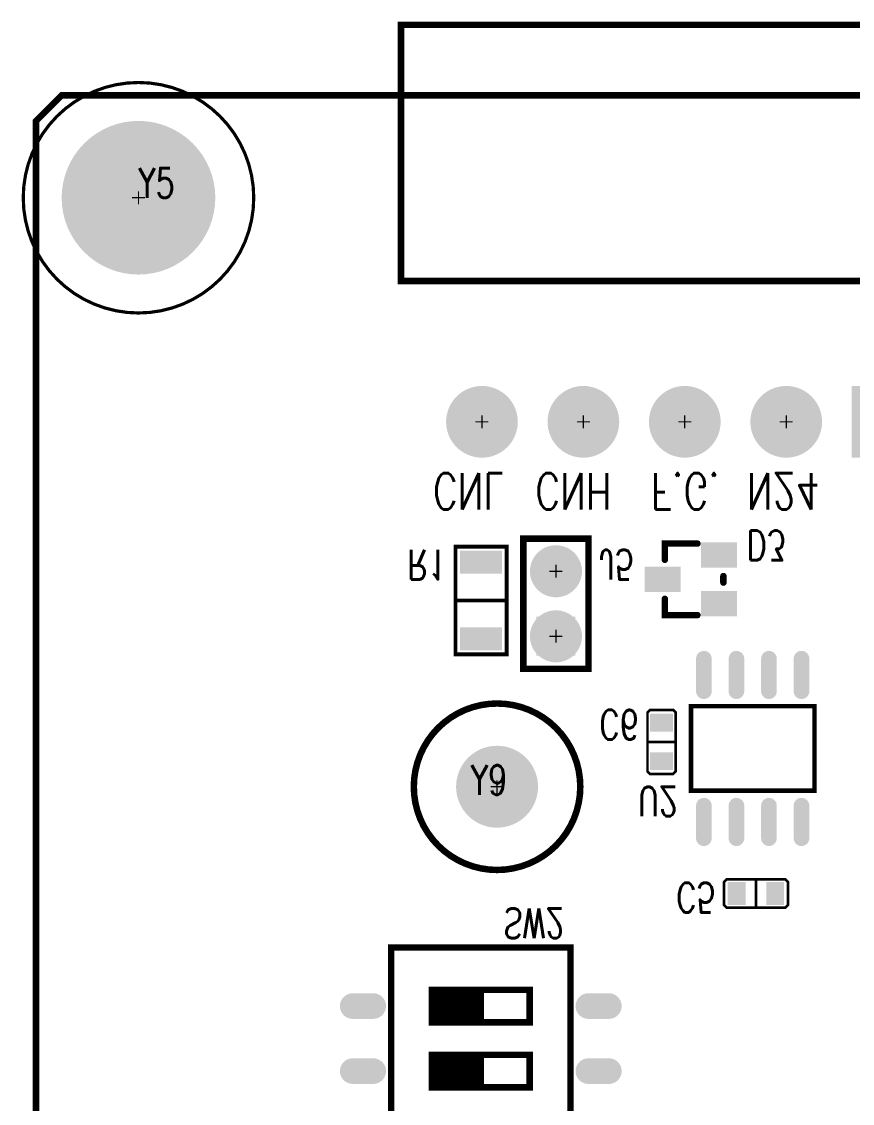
# Model space of a CAD drawing. Extents: x -19 to 79, y -28 to 90.
# Drawn here: x -18.56 to 13.87, y 47.64 to 89.88 of the extents above; entities that cross this region are included whole.
import ezdxf

# ---------------------------------------------------------------- set-up
doc = ezdxf.new("R2010")
doc.units = 0
for name, color, linetype in [('BOARD_OUTLINE_00', 254, 'CONTINUOUS'), ('DRIL_NPLTE_THRU_01', 3, 'CONTINUOUS'), ('DRIL_NPLTE_THRU_02', 1, 'CONTINUOUS'), ('DRIL_PLTE_THRU_01', 3, 'CONTINUOUS'), ('DRIL_PLTE_THRU_02', 1, 'CONTINUOUS'), ('DRIL_SYMBOL', 254, 'CONTINUOUS'), ('PADS_BOT', 16, 'CONTINUOUS'), ('PADS_INNER', 96, 'CONTINUOUS'), ('PADS_TOP', 96, 'CONTINUOUS'), ('PADS_XR_25', 253, 'CONTINUOUS'), ('PART_BOT_2DLINE_00', 130, 'CONTINUOUS'), ('PART_NAME_01', 254, 'CONTINUOUS'), ('PART_NAME_02', 130, 'CONTINUOUS'), ('PART_TOP_2DLINE_25', 6, 'CONTINUOUS'), ('TEXT_29', 146, 'CONTINUOUS')]:
    doc.layers.add(name, color=color, linetype=linetype)
doc.styles.add('W0$254', font='simplex', dxfattribs={"width": 0.75})

# ---------------------------------------------------------------- blocks, each defined once
blk = doc.blocks.new('SMOOTH_0$254')
at = {"const_width": 0.127}
blk.add_lwpolyline([(-0.0635, 0, 1), (0.0635, 0, 1)], format="xyb", close=True, dxfattribs=at)
blk = doc.blocks.new('BOARD_28')
at = {"layer": 'BOARD_OUTLINE_00', "const_width": 0.254}
blk.add_lwpolyline([(0, 1), (1, 0), (95, 0), (96, 1), (96, 113), (95, 114), (1, 114), (0, 113)], close=True, dxfattribs=at)
at = {"layer": 'BOARD_OUTLINE_00'}
for p in [(1, 114), (0, 113)]:
    blk.add_blockref('SMOOTH_0$254', p, dxfattribs=at)
blk = doc.blocks.new('SMOOTH_0$1')
at = {"const_width": 0.05}
blk.add_lwpolyline([(-0.025, 0, 1), (0.025, 0, 1)], format="xyb", close=True, dxfattribs=at)
blk = doc.blocks.new('PART_BODY_BOT_2')
at = {"layer": 'PART_BOT_2DLINE_00', "const_width": 0.1}
blk.add_lwpolyline([(-1.15, 0.55), (-1.25, 0.45), (-1.25, -0.45), (-1.15, -0.55), (1.15, -0.55), (1.25, -0.45), (1.25, 0.45), (1.15, 0.55)], close=True, dxfattribs=at)
blk.add_lwpolyline([(0, 0.55), (0, -0.55)], dxfattribs=at)
at = {"layer": 'PART_BOT_2DLINE_00'}
for p in [(-1.25, 0.45), (-1.15, 0.55), (0, 0.55), (1.15, 0.55), (1.25, 0.45), (-1.25, -0.45), (1.25, -0.45), (-1.15, -0.55), (0, -0.55), (1.15, -0.55)]:
    blk.add_blockref('SMOOTH_0$1', p, dxfattribs=at)
blk = doc.blocks.new('DRIL_HOLE_0')
blk.add_lwpolyline([(0, 0, 1), (0, 0, 1)], format="xyb", close=True)
blk = doc.blocks.new('PAD_0')
blk.add_lwpolyline([(0, 0, 1), (0, 0, 1)], format="xyb", close=True)
blk = doc.blocks.new('PAD_2')
at = {"const_width": 0.7}
blk.add_lwpolyline([(-0.45, 0), (0.45, 0)], dxfattribs=at)
blk = doc.blocks.new('STK_BOT_4')
at = {"layer": 'DRIL_PLTE_THRU_01'}
blk.add_blockref('DRIL_HOLE_0', (0, 0), dxfattribs=at)
at = {"layer": 'DRIL_PLTE_THRU_02'}
blk.add_blockref('DRIL_HOLE_0', (0, 0), dxfattribs=at)
at = {"layer": 'PADS_BOT', "rotation": 90}
blk.add_blockref('PAD_2', (0, 0), dxfattribs=at)
at = {"layer": 'PADS_INNER'}
blk.add_blockref('PAD_0', (0, 0), dxfattribs=at)
at = {"layer": 'PADS_TOP'}
blk.add_blockref('PAD_0', (0, 0), dxfattribs=at)
blk = doc.blocks.new('SYM_BOT_3')
for name, p in [('PART_BODY_BOT_2', (0, 0)), ('STK_BOT_4', (-0.750062, 0)), ('STK_BOT_4', (0.750062, 0))]:
    blk.add_blockref(name, p)
blk = doc.blocks.new('PART_BOT_8')
blk.add_blockref('SYM_BOT_3', (0, 0))
at = {"layer": 'PART_NAME_02', "style": 'W0$254', "width": 0.75}
blk.add_text('C5', height=1.1557, dxfattribs=at).set_placement((-3.108, -0.4192))
blk = doc.blocks.new('PART_BOT_9')
blk.add_blockref('SYM_BOT_3', (0, 0))
at = {"layer": 'PART_NAME_02', "style": 'W0$254', "width": 0.75}
blk.add_text('C6', height=1.1557, rotation=270, dxfattribs=at).set_placement((-1.251, 2.425))
blk = doc.blocks.new('PART_BODY_BOT_8')
at = {"layer": 'PART_BOT_2DLINE_00', "const_width": 0.254}
for points in [[(-0.762, 1.016), (-1.397, 1.016), (-1.397, -0.254)], [(0.762, 1.016), (1.397, 1.016), (1.397, -0.254)], [(-0.127, -1.27), (0.127, -1.27)]]:
    blk.add_lwpolyline(points, dxfattribs=at)
at = {"layer": 'PART_BOT_2DLINE_00'}
for p in [(-1.397, 1.016), (-0.762, 1.016), (0.762, 1.016), (1.397, 1.016), (-1.397, -0.254), (1.397, -0.254), (-0.127, -1.27), (0.127, -1.27)]:
    blk.add_blockref('SMOOTH_0$254', p, dxfattribs=at)
blk = doc.blocks.new('PAD_10')
at = {"const_width": 1}
blk.add_lwpolyline([(-0.7, 0), (0.7, 0)], dxfattribs=at)
blk = doc.blocks.new('STK_BOT_13')
at = {"layer": 'DRIL_PLTE_THRU_01'}
blk.add_blockref('DRIL_HOLE_0', (0, 0), dxfattribs=at)
at = {"layer": 'DRIL_PLTE_THRU_02'}
blk.add_blockref('DRIL_HOLE_0', (0, 0), dxfattribs=at)
at = {"layer": 'PADS_BOT', "rotation": 90}
blk.add_blockref('PAD_10', (0, 0), dxfattribs=at)
at = {"layer": 'PADS_INNER'}
blk.add_blockref('PAD_0', (0, 0), dxfattribs=at)
at = {"layer": 'PADS_TOP'}
blk.add_blockref('PAD_0', (0, 0), dxfattribs=at)
blk = doc.blocks.new('SYM_BOT_9')
for name, p in [('STK_BOT_13', (0, 1.1)), ('PART_BODY_BOT_8', (0, 0)), ('STK_BOT_13', (-0.95, -1.1)), ('STK_BOT_13', (0.95, -1.1))]:
    blk.add_blockref(name, p)
blk = doc.blocks.new('PART_BOT_16')
blk.add_blockref('SYM_BOT_9', (0, 0))
at = {"layer": 'PART_NAME_02', "style": 'W0$254', "width": 0.75}
blk.add_text('D3', height=1.1557, rotation=270, dxfattribs=at).set_placement((-1.901, -2.182))
blk = doc.blocks.new('SMOOTH_0$1524')
at = {"const_width": 0.0762}
blk.add_lwpolyline([(-0.0381, 0, 1), (0.0381, 0, 1)], format="xyb", close=True, dxfattribs=at)
blk = doc.blocks.new('PART_BODY_BOT_14')
at = {"layer": 'PART_BOT_2DLINE_00', "const_width": 0.152}
blk.add_lwpolyline([(-1, -2.1), (1, -2.1), (1, 2.1), (-1, 2.1)], close=True, dxfattribs=at)
blk.add_lwpolyline([(-1, 0), (1, 0)], dxfattribs=at)
at = {"layer": 'PART_BOT_2DLINE_00'}
for p in [(-1, 2.1), (1, 2.1), (-1, 0), (1, 0), (-1, -2.1), (1, -2.1)]:
    blk.add_blockref('SMOOTH_0$1524', p, dxfattribs=at)
blk = doc.blocks.new('PAD_1')
at = {"const_width": 0.9}
blk.add_lwpolyline([(-0.82, 0), (0.82, 0)], dxfattribs=at)
blk = doc.blocks.new('STK_BOT_3')
at = {"layer": 'DRIL_PLTE_THRU_01'}
blk.add_blockref('DRIL_HOLE_0', (0, 0), dxfattribs=at)
at = {"layer": 'DRIL_PLTE_THRU_02'}
blk.add_blockref('DRIL_HOLE_0', (0, 0), dxfattribs=at)
at = {"layer": 'PADS_BOT'}
blk.add_blockref('PAD_1', (0, 0), dxfattribs=at)
at = {"layer": 'PADS_INNER'}
blk.add_blockref('PAD_0', (0, 0), dxfattribs=at)
at = {"layer": 'PADS_TOP'}
blk.add_blockref('PAD_0', (0, 0), dxfattribs=at)
blk = doc.blocks.new('SYM_BOT_15')
for name, p in [('PART_BODY_BOT_14', (0, 0)), ('STK_BOT_3', (0, 1.5)), ('STK_BOT_3', (0, -1.5))]:
    blk.add_blockref(name, p)
blk = doc.blocks.new('PART_BOT_31')
blk.add_blockref('SYM_BOT_15', (0, 0))
at = {"layer": 'PART_NAME_02', "style": 'W0$254', "width": 0.75}
blk.add_text('R1', height=1.1557, rotation=180, dxfattribs=at).set_placement((2.878, 1.979))
blk = doc.blocks.new('PART_BODY_BOT_17')
at = {"layer": 'PART_BOT_2DLINE_00', "const_width": 0.254}
blk.add_lwpolyline([(-3.5, -6.1), (3.5, -6.1), (3.5, 6.1), (-3.5, 6.1)], close=True, dxfattribs=at)
for points in [[(-1.905, 4.445), (1.905, 4.445), (1.905, 3.175), (-1.905, 3.175), (-1.905, 4.445), (0, 4.445), (0, 3.175)], [(-1.651, 4.318), (-0.127, 4.318), (-0.127, 3.302), (-1.778, 3.302), (-1.778, 4.318)], [(-1.651, 4.191), (-1.651, 3.429)], [(-1.524, 4.191), (-0.381, 4.191), (-0.381, 3.429), (-1.524, 3.429), (-1.524, 4.064), (-0.508, 4.064), (-0.508, 3.556), (-1.397, 3.556), (-1.397, 3.937), (-0.635, 3.937), (-0.635, 3.683), (-1.27, 3.683), (-1.27, 3.81), (-0.762, 3.81)], [(-1.905, 1.905), (1.905, 1.905), (1.905, 0.635), (-1.905, 0.635), (-1.905, 1.905), (0, 1.905), (0, 0.635)], [(-1.651, 1.778), (-0.127, 1.778), (-0.127, 0.762), (-1.778, 0.762), (-1.778, 1.778)], [(-1.651, 1.651), (-1.651, 0.889)], [(-1.524, 1.651), (-0.381, 1.651), (-0.381, 0.889), (-1.524, 0.889), (-1.524, 1.524), (-0.508, 1.524), (-0.508, 1.016), (-1.397, 1.016), (-1.397, 1.397), (-0.635, 1.397), (-0.635, 1.143), (-1.27, 1.143), (-1.27, 1.27), (-0.762, 1.27)], [(-1.905, -0.635), (1.905, -0.635), (1.905, -1.905), (-1.905, -1.905), (-1.905, -0.635), (0, -0.635), (0, -1.905)], [(-1.651, -0.762), (-0.127, -0.762), (-0.127, -1.778), (-1.778, -1.778), (-1.778, -0.762)], [(-1.651, -0.889), (-1.651, -1.651)], [(-1.524, -0.889), (-0.381, -0.889), (-0.381, -1.651), (-1.524, -1.651), (-1.524, -1.016), (-0.508, -1.016), (-0.508, -1.524), (-1.397, -1.524), (-1.397, -1.143), (-0.635, -1.143), (-0.635, -1.397), (-1.27, -1.397), (-1.27, -1.27), (-0.762, -1.27)], [(-1.905, -3.175), (1.905, -3.175), (1.905, -4.445), (-1.905, -4.445), (-1.905, -3.175), (0, -3.175), (0, -4.445)], [(-1.651, -3.302), (-0.127, -3.302), (-0.127, -4.318), (-1.778, -4.318), (-1.778, -3.302)], [(-1.651, -3.429), (-1.651, -4.191)], [(-1.524, -3.429), (-0.381, -3.429), (-0.381, -4.191), (-1.524, -4.191), (-1.524, -3.556), (-0.508, -3.556), (-0.508, -4.064), (-1.397, -4.064), (-1.397, -3.683), (-0.635, -3.683), (-0.635, -3.937), (-1.27, -3.937), (-1.27, -3.81), (-0.762, -3.81)]]:
    blk.add_lwpolyline(points, dxfattribs=at)
at = {"layer": 'PART_BOT_2DLINE_00'}
for p in [(-3.5, 6.1), (3.5, 6.1), (-1.905, 4.445), (-1.905, 4.445), (-1.778, 4.318), (-1.651, 4.318), (-1.651, 4.191), (-1.524, 4.191), (-0.381, 4.191), (-0.127, 4.318), (0, 4.445), (1.905, 4.445), (-1.524, 4.064), (-1.397, 3.937), (-1.27, 3.81), (-1.27, 3.683), (-0.762, 3.81), (-0.635, 3.937), (-0.635, 3.683), (-0.508, 4.064), (-1.778, 3.302), (-1.651, 3.429), (-1.524, 3.429), (-1.397, 3.556), (-0.508, 3.556), (-0.381, 3.429), (-0.127, 3.302), (-1.905, 3.175), (0, 3.175), (1.905, 3.175), (-1.905, 1.905), (-1.905, 1.905), (-1.778, 1.778), (-1.651, 1.778), (-1.651, 1.651), (-1.524, 1.651), (-0.381, 1.651), (-0.127, 1.778), (0, 1.905), (1.905, 1.905), (-1.524, 1.524), (-1.397, 1.397), (-1.27, 1.27), (-1.27, 1.143), (-0.762, 1.27), (-0.635, 1.397), (-0.635, 1.143), (-0.508, 1.524), (-1.778, 0.762), (-1.651, 0.889), (-1.524, 0.889), (-1.397, 1.016), (-0.508, 1.016), (-0.381, 0.889), (-0.127, 0.762), (-1.905, 0.635), (0, 0.635), (1.905, 0.635), (-1.905, -0.635), (-1.905, -0.635), (-1.778, -0.762), (-1.651, -0.762), (-1.651, -0.889), (-1.524, -0.889), (-0.381, -0.889), (-0.127, -0.762), (0, -0.635), (1.905, -0.635), (-1.524, -1.016), (-1.397, -1.143), (-1.27, -1.27), (-0.762, -1.27), (-0.635, -1.143), (-0.508, -1.016), (-1.778, -1.778), (-1.651, -1.651), (-1.524, -1.651), (-1.397, -1.524), (-1.27, -1.397), (-0.635, -1.397), (-0.508, -1.524), (-0.381, -1.651), (-0.127, -1.778), (-1.905, -1.905), (0, -1.905), (1.905, -1.905), (-1.905, -3.175), (-1.905, -3.175), (-1.778, -3.302), (-1.651, -3.302), (-1.651, -3.429), (-1.524, -3.429), (-0.381, -3.429), (-0.127, -3.302), (0, -3.175), (1.905, -3.175), (-1.524, -3.556), (-1.397, -3.683), (-1.27, -3.81), (-0.762, -3.81), (-0.635, -3.683), (-0.508, -3.556), (-1.778, -4.318), (-1.651, -4.191), (-1.524, -4.191), (-1.397, -4.064), (-1.27, -3.937), (-0.635, -3.937), (-0.508, -4.064), (-0.381, -4.191), (-0.127, -4.318), (-1.905, -4.445), (0, -4.445), (1.905, -4.445), (-3.5, -6.1), (3.5, -6.1)]:
    blk.add_blockref('SMOOTH_0$254', p, dxfattribs=at)
blk = doc.blocks.new('PAD_16')
at = {"const_width": 0.5}
blk.add_lwpolyline([(-0.4, -0.25), (0.4, -0.25, 1), (0.4, 0.25), (-0.4, 0.25, 1)], format="xyb", close=True, dxfattribs=at)
blk = doc.blocks.new('PAD_17')
blk.add_lwpolyline([(0, 0), (0, 0)])
blk = doc.blocks.new('STK_BOT_22')
at = {"layer": 'DRIL_NPLTE_THRU_01'}
blk.add_blockref('DRIL_HOLE_0', (0, 0), dxfattribs=at)
at = {"layer": 'DRIL_NPLTE_THRU_02'}
blk.add_blockref('DRIL_HOLE_0', (0, 0), dxfattribs=at)
at = {"layer": 'PADS_BOT'}
blk.add_blockref('PAD_16', (0, 0), dxfattribs=at)
at = {"layer": 'PADS_INNER'}
blk.add_blockref('PAD_0', (0, 0), dxfattribs=at)
at = {"layer": 'PADS_TOP'}
blk.add_blockref('PAD_17', (0, 0), dxfattribs=at)
at = {"layer": 'PADS_XR_25'}
blk.add_blockref('PAD_0', (0, 0), dxfattribs=at)
blk = doc.blocks.new('STK_BOT_21')
at = {"layer": 'DRIL_NPLTE_THRU_01'}
blk.add_blockref('DRIL_HOLE_0', (0, 0), dxfattribs=at)
at = {"layer": 'DRIL_NPLTE_THRU_02'}
blk.add_blockref('DRIL_HOLE_0', (0, 0), dxfattribs=at)
at = {"layer": 'PADS_BOT'}
blk.add_blockref('PAD_16', (0, 0), dxfattribs=at)
at = {"layer": 'PADS_INNER'}
blk.add_blockref('PAD_0', (0, 0), dxfattribs=at)
at = {"layer": 'PADS_TOP'}
blk.add_blockref('PAD_0', (0, 0), dxfattribs=at)
at = {"layer": 'PADS_XR_25'}
blk.add_blockref('PAD_0', (0, 0), dxfattribs=at)
blk = doc.blocks.new('SYM_BOT_18')
for name, p in [('PART_BODY_BOT_17', (0, 0)), ('STK_BOT_22', (-4.6, 3.81)), ('STK_BOT_21', (4.6, 3.81)), ('STK_BOT_21', (-4.6, 1.27)), ('STK_BOT_21', (4.6, 1.27)), ('STK_BOT_21', (-4.6, -1.27)), ('STK_BOT_21', (4.6, -1.27)), ('STK_BOT_21', (-4.6, -3.81)), ('STK_BOT_21', (4.6, -3.81))]:
    blk.add_blockref(name, p)
blk = doc.blocks.new('PART_BOT_65')
blk.add_blockref('SYM_BOT_18', (0, 0))
at = {"layer": 'PART_NAME_02', "style": 'W0$254', "width": 0.75}
blk.add_text('SW2', height=1.1557, dxfattribs=at).set_placement((0.889, -7.62))
blk = doc.blocks.new('SMOOTH_0$1778')
at = {"const_width": 0.0889}
blk.add_lwpolyline([(-0.04445, 0, 1), (0.04445, 0, 1)], format="xyb", close=True, dxfattribs=at)
blk = doc.blocks.new('PART_BODY_BOT_21')
at = {"layer": 'PART_BOT_2DLINE_00', "const_width": 0.178}
blk.add_lwpolyline([(-2.413, -1.651), (2.413, -1.651), (2.413, 1.651), (-2.413, 1.651)], close=True, dxfattribs=at)
at = {"layer": 'PART_BOT_2DLINE_00'}
for p in [(-2.413, 1.651), (2.413, 1.651), (-2.413, -1.651), (2.413, -1.651)]:
    blk.add_blockref('SMOOTH_0$1778', p, dxfattribs=at)
blk = doc.blocks.new('PAD_20')
at = {"const_width": 0.3048}
blk.add_lwpolyline([(-0.635, -0.1524), (0.635, -0.1524, 1), (0.635, 0.1524), (-0.635, 0.1524, 1)], format="xyb", close=True, dxfattribs=at)
blk = doc.blocks.new('STK_BOT_29')
at = {"layer": 'DRIL_PLTE_THRU_01'}
blk.add_blockref('DRIL_HOLE_0', (0, 0), dxfattribs=at)
at = {"layer": 'DRIL_PLTE_THRU_02'}
blk.add_blockref('DRIL_HOLE_0', (0, 0), dxfattribs=at)
at = {"layer": 'PADS_BOT', "rotation": 90}
blk.add_blockref('PAD_20', (0, 0), dxfattribs=at)
at = {"layer": 'PADS_INNER'}
blk.add_blockref('PAD_0', (0, 0), dxfattribs=at)
at = {"layer": 'PADS_TOP'}
blk.add_blockref('PAD_0', (0, 0), dxfattribs=at)
blk = doc.blocks.new('SYM_BOT_22')
for name, p in [('STK_BOT_29', (-1.905, 2.8702)), ('STK_BOT_29', (-0.635, 2.8702)), ('STK_BOT_29', (0.635, 2.8702)), ('STK_BOT_29', (1.905, 2.8702)), ('PART_BODY_BOT_21', (0, 0)), ('STK_BOT_29', (-1.905, -2.8702)), ('STK_BOT_29', (-0.635, -2.8702)), ('STK_BOT_29', (0.635, -2.8702)), ('STK_BOT_29', (1.905, -2.8702))]:
    blk.add_blockref(name, p)
blk = doc.blocks.new('PART_BOT_73')
blk.add_blockref('SYM_BOT_22', (0, 0))
at = {"layer": 'PART_NAME_02', "style": 'W0$254', "width": 0.75}
blk.add_text('U2', height=1.1557, rotation=180, dxfattribs=at).set_placement((4.481, -1.495))
blk = doc.blocks.new('PART_BODY_TOP_25')
at = {"layer": 'PART_TOP_2DLINE_25', "const_width": 0.125}
blk.add_lwpolyline([(4.5, 0, 1), (-4.5, 0, 1)], format="xyb", close=True, dxfattribs=at)
blk = doc.blocks.new('DRIL_SYMBOL_4$2')
at = {"layer": 'DRIL_SYMBOL', "const_width": 0.0508}
for points in [[(-0.254, 0), (0.254, 0)], [(0, -0.254), (0, 0.254)]]:
    blk.add_lwpolyline(points, dxfattribs=at)
blk = doc.blocks.new('DRIL_HOLE_4$2')
at = {"const_width": 2.1}
blk.add_lwpolyline([(-1.05, 0, 1), (1.05, 0, 1)], format="xyb", close=True, dxfattribs=at)
blk.add_blockref('DRIL_SYMBOL_4$2', (0, 0))
blk = doc.blocks.new('PAD_23')
at = {"const_width": 3}
blk.add_lwpolyline([(0, -1.5, 1), (0, 1.5, 1)], format="xyb", close=True, dxfattribs=at)
blk = doc.blocks.new('STK_TOP_33')
at = {"layer": 'DRIL_PLTE_THRU_01'}
blk.add_blockref('DRIL_HOLE_4$2', (0, 0), dxfattribs=at)
at = {"layer": 'DRIL_PLTE_THRU_02'}
blk.add_blockref('DRIL_HOLE_4$2', (0, 0), dxfattribs=at)
at = {"layer": 'PADS_BOT'}
blk.add_blockref('PAD_23', (0, 0), dxfattribs=at)
at = {"layer": 'PADS_INNER'}
blk.add_blockref('PAD_23', (0, 0), dxfattribs=at)
at = {"layer": 'PADS_TOP'}
blk.add_blockref('PAD_23', (0, 0), dxfattribs=at)
blk = doc.blocks.new('SYM_TOP_25')
for name in ['PART_BODY_TOP_25', 'STK_TOP_33']:
    blk.add_blockref(name, (0, 0))
blk = doc.blocks.new('PART_TOP_85')
blk.add_blockref('SYM_TOP_25', (0, 0))
at = {"layer": 'PART_NAME_01', "style": 'W0$254', "width": 0.75}
blk.add_text('Y5', height=1.1557, dxfattribs=at).set_placement((0, 0))
blk = doc.blocks.new('PART_BODY_TOP_26')
at = {"layer": 'PART_TOP_2DLINE_25', "const_width": 0.254}
blk.add_lwpolyline([(3.25, 0, 1), (-3.25, 0, 1)], format="xyb", close=True, dxfattribs=at)
blk = doc.blocks.new('DRIL_SYMBOL_3$2')
at = {"layer": 'DRIL_SYMBOL', "const_width": 0.0508}
for points in [[(-0.254, 0), (0.254, 0)], [(0, -0.254), (0, 0.254)]]:
    blk.add_lwpolyline(points, dxfattribs=at)
blk = doc.blocks.new('DRIL_HOLE_3$2')
at = {"const_width": 1.6}
blk.add_lwpolyline([(-0.8, 0, 1), (0.8, 0, 1)], format="xyb", close=True, dxfattribs=at)
blk.add_blockref('DRIL_SYMBOL_3$2', (0, 0))
blk = doc.blocks.new('PAD_13')
at = {"const_width": 0.762}
blk.add_lwpolyline([(0, -0.381, 1), (0, 0.381, 1)], format="xyb", close=True, dxfattribs=at)
blk = doc.blocks.new('PAD_6')
at = {"const_width": 1.016}
blk.add_lwpolyline([(0, -0.508, 1), (0, 0.508, 1)], format="xyb", close=True, dxfattribs=at)
blk = doc.blocks.new('STK_TOP_34')
at = {"layer": 'DRIL_NPLTE_THRU_01'}
blk.add_blockref('DRIL_HOLE_3$2', (0, 0), dxfattribs=at)
at = {"layer": 'DRIL_NPLTE_THRU_02'}
blk.add_blockref('DRIL_HOLE_3$2', (0, 0), dxfattribs=at)
at = {"layer": 'PADS_BOT'}
blk.add_blockref('PAD_13', (0, 0), dxfattribs=at)
at = {"layer": 'PADS_INNER'}
blk.add_blockref('PAD_13', (0, 0), dxfattribs=at)
at = {"layer": 'PADS_TOP'}
blk.add_blockref('PAD_13', (0, 0), dxfattribs=at)
at = {"layer": 'PADS_XR_25'}
blk.add_blockref('PAD_6', (0, 0), dxfattribs=at)
blk = doc.blocks.new('SYM_TOP_26')
for name in ['PART_BODY_TOP_26', 'STK_TOP_34']:
    blk.add_blockref(name, (0, 0))
blk = doc.blocks.new('PART_TOP_89')
blk.add_blockref('SYM_TOP_26', (0, 0))
at = {"layer": 'PART_NAME_01', "style": 'W0$254', "width": 0.75}
blk.add_text('Y9', height=1.1557, dxfattribs=at).set_placement((-1.016, -0.31))
blk = doc.blocks.new('PART_BODY_BOT_45')
at = {"layer": 'PART_BOT_2DLINE_00', "const_width": 0.254}
blk.add_lwpolyline([(-1.27, 1.27), (3.81, 1.27), (3.81, -1.27), (-1.27, -1.27)], close=True, dxfattribs=at)
at = {"layer": 'PART_BOT_2DLINE_00'}
for p in [(-1.27, 1.27), (3.81, 1.27), (-1.27, -1.27), (3.81, -1.27)]:
    blk.add_blockref('SMOOTH_0$254', p, dxfattribs=at)
blk = doc.blocks.new('DRIL_SYMBOL_0$889')
at = {"layer": 'DRIL_SYMBOL', "const_width": 0.0508}
for points in [[(-0.254, 0), (0.254, 0)], [(0, -0.254), (0, 0.254)]]:
    blk.add_lwpolyline(points, dxfattribs=at)
blk = doc.blocks.new('DRIL_HOLE_0$889')
at = {"const_width": 0.4445}
blk.add_lwpolyline([(-0.22225, 0, 1), (0.22225, 0, 1)], format="xyb", close=True, dxfattribs=at)
blk.add_blockref('DRIL_SYMBOL_0$889', (0, 0))
blk = doc.blocks.new('PAD_12')
at = {"const_width": 1.524}
blk.add_lwpolyline([(-0.762, 0), (0.762, 0)], dxfattribs=at)
blk = doc.blocks.new('STK_BOT_56')
at = {"layer": 'DRIL_PLTE_THRU_01'}
blk.add_blockref('DRIL_HOLE_0$889', (0, 0), dxfattribs=at)
at = {"layer": 'DRIL_PLTE_THRU_02'}
blk.add_blockref('DRIL_HOLE_0$889', (0, 0), dxfattribs=at)
at = {"layer": 'PADS_BOT'}
blk.add_blockref('PAD_12', (0, 0), dxfattribs=at)
at = {"layer": 'PADS_INNER'}
blk.add_blockref('PAD_13', (0, 0), dxfattribs=at)
at = {"layer": 'PADS_TOP'}
blk.add_blockref('PAD_12', (0, 0), dxfattribs=at)
at = {"layer": 'PADS_XR_25'}
blk.add_blockref('PAD_6', (0, 0), dxfattribs=at)
blk = doc.blocks.new('STK_BOT_15')
at = {"layer": 'DRIL_PLTE_THRU_01'}
blk.add_blockref('DRIL_HOLE_0$889', (0, 0), dxfattribs=at)
at = {"layer": 'DRIL_PLTE_THRU_02'}
blk.add_blockref('DRIL_HOLE_0$889', (0, 0), dxfattribs=at)
at = {"layer": 'PADS_BOT'}
blk.add_blockref('PAD_13', (0, 0), dxfattribs=at)
at = {"layer": 'PADS_INNER'}
blk.add_blockref('PAD_13', (0, 0), dxfattribs=at)
at = {"layer": 'PADS_TOP'}
blk.add_blockref('PAD_13', (0, 0), dxfattribs=at)
at = {"layer": 'PADS_XR_25'}
blk.add_blockref('PAD_6', (0, 0), dxfattribs=at)
blk = doc.blocks.new('SYM_BOT_29')
for name, p in [('PART_BODY_BOT_45', (0, 0)), ('STK_BOT_56', (0, 0)), ('STK_BOT_15', (2.54, 0))]:
    blk.add_blockref(name, p)
blk = doc.blocks.new('PART_BOT_92')
blk.add_blockref('SYM_BOT_29', (0, 0))
at = {"layer": 'PART_NAME_02', "style": 'W0$254', "width": 0.75}
blk.add_text('J5', height=1.1557, rotation=90, dxfattribs=at).set_placement((3.376, 1.701))
blk = doc.blocks.new('PART_BODY_BOT_51')
at = {"layer": 'PART_BOT_2DLINE_00', "const_width": 0.254}
blk.add_lwpolyline([(-3.16, 15.5), (19, 15.5), (19, 5.5), (-3.16, 5.5)], close=True, dxfattribs=at)
at = {"layer": 'PART_BOT_2DLINE_00'}
for p in [(-3.16, 15.5), (19, 15.5), (-3.16, 5.5), (19, 5.5)]:
    blk.add_blockref('SMOOTH_0$254', p, dxfattribs=at)
blk = doc.blocks.new('DRIL_SYMBOL_1$65')
at = {"layer": 'DRIL_SYMBOL', "const_width": 0.0508}
for points in [[(-0.254, 0), (0.254, 0)], [(0, -0.254), (0, 0.254)]]:
    blk.add_lwpolyline(points, dxfattribs=at)
blk = doc.blocks.new('DRIL_HOLE_1$65')
at = {"const_width": 0.825}
blk.add_lwpolyline([(-0.4125, 0, 1), (0.4125, 0, 1)], format="xyb", close=True, dxfattribs=at)
blk.add_blockref('DRIL_SYMBOL_1$65', (0, 0))
blk = doc.blocks.new('PAD_4')
at = {"const_width": 2.8}
blk.add_lwpolyline([(-1.4, 0), (1.4, 0)], dxfattribs=at)
blk = doc.blocks.new('STK_BOT_63')
at = {"layer": 'DRIL_PLTE_THRU_01'}
blk.add_blockref('DRIL_HOLE_1$65', (0, 0), dxfattribs=at)
at = {"layer": 'DRIL_PLTE_THRU_02'}
blk.add_blockref('DRIL_HOLE_1$65', (0, 0), dxfattribs=at)
at = {"layer": 'PADS_BOT'}
blk.add_blockref('PAD_4', (0, 0), dxfattribs=at)
at = {"layer": 'PADS_INNER'}
blk.add_blockref('PAD_4', (0, 0), dxfattribs=at)
at = {"layer": 'PADS_TOP'}
blk.add_blockref('PAD_4', (0, 0), dxfattribs=at)
blk = doc.blocks.new('PAD_5')
at = {"const_width": 1.4}
blk.add_lwpolyline([(0, -0.7, 1), (0, 0.7, 1)], format="xyb", close=True, dxfattribs=at)
blk = doc.blocks.new('STK_BOT_62')
at = {"layer": 'DRIL_PLTE_THRU_01'}
blk.add_blockref('DRIL_HOLE_1$65', (0, 0), dxfattribs=at)
at = {"layer": 'DRIL_PLTE_THRU_02'}
blk.add_blockref('DRIL_HOLE_1$65', (0, 0), dxfattribs=at)
at = {"layer": 'PADS_BOT'}
blk.add_blockref('PAD_5', (0, 0), dxfattribs=at)
at = {"layer": 'PADS_INNER'}
blk.add_blockref('PAD_5', (0, 0), dxfattribs=at)
at = {"layer": 'PADS_TOP'}
blk.add_blockref('PAD_5', (0, 0), dxfattribs=at)
blk = doc.blocks.new('SYM_BOT_33')
for name, p in [('PART_BODY_BOT_51', (0, 0)), ('STK_BOT_63', (0, 0)), ('STK_BOT_62', (3.96, 0)), ('STK_BOT_62', (7.92, 0)), ('STK_BOT_62', (11.88, 0)), ('STK_BOT_62', (15.84, 0))]:
    blk.add_blockref(name, p)
blk = doc.blocks.new('PART_BOT_96')
blk.add_blockref('SYM_BOT_33', (0, 0))
at = {"layer": 'PART_NAME_02', "style": 'W0$254', "width": 0.75}
blk.add_text('CN2', height=1.1557, rotation=180, dxfattribs=at).set_placement((-3.75, 11.75))

msp = doc.modelspace()

# ---------------------------------------------------------------- block references
at = {"xscale": -1}
for name, p in [('PART_BOT_96', (15.25, 74.25)), ('PART_BOT_31', (-0.622, 67.271)), ('PART_BOT_73', (9.981, 61.495))]:
    msp.add_blockref(name, p, dxfattribs=at)
for name, p in [('PART_TOP_85', (-14, 83)), ('BOARD_28', (-18, -27)), ('PART_TOP_89', (0, 60))]:
    msp.add_blockref(name, p)
for name, p, rotation in [('PART_BOT_92', (2.299, 65.874), -90), ('PART_BOT_16', (7.568, 68.099), -270), ('PART_BOT_9', (6.425, 61.749), -270), ('PART_BOT_8', (10.108, 55.831), -180), ('PART_BOT_65', (-0.635, 47.625), -180)]:
    msp.add_blockref(name, p, dxfattribs=dict(at, rotation=rotation))

# ---------------------------------------------------------------- texts
at = {"layer": 'TEXT_29', "style": 'W0$254', "text_generation_flag": 2, "width": 0.75}
for s, p in [('CNL', (-2.5, 72.25)), ('CNH', (1.5, 72.25)), ('F.G.', (6, 72.25)), ('N24', (9.75, 72.25))]:
    msp.add_text(s, height=1.4224, rotation=180, dxfattribs=at).set_placement(p)

doc.saveas('drawing.dxf')
